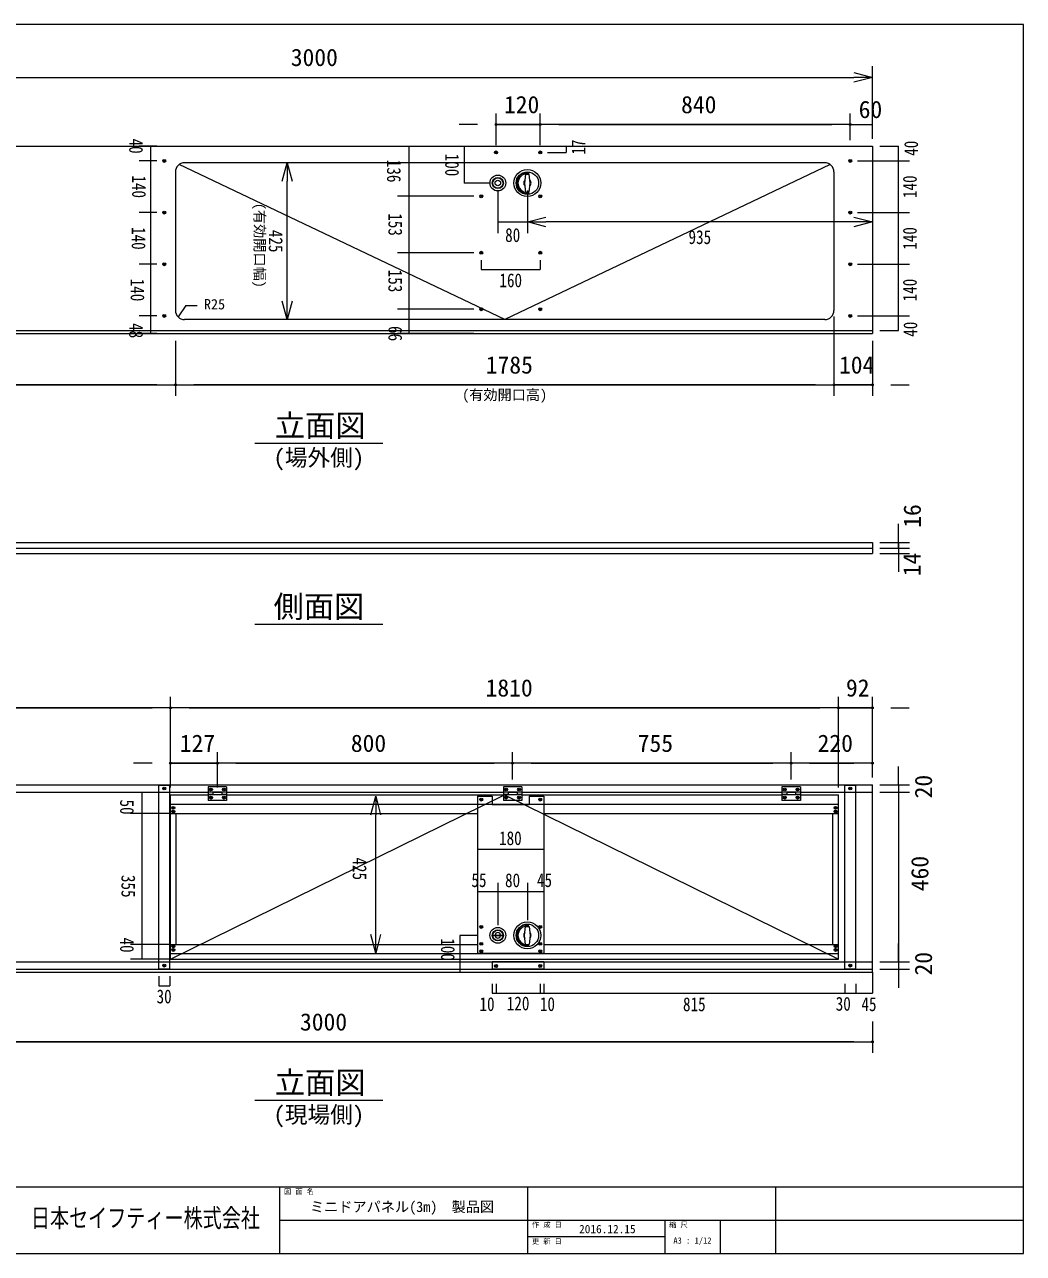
# Model space of a CAD drawing. Units: millimetres, scale not verified. Extents: x -2415 to 2415, y -1665 to 1665.
# Drawn here: x -292 to 2415, y -1665 to 1665 of the extents above; entities that cross this region are included whole.
import ezdxf
from ezdxf.enums import TextEntityAlignment as Align

# ---------------------------------------------------------------- set-up
doc = ezdxf.new("R2010")
doc.units = ezdxf.units.MM
doc.header["$LTSCALE"] = 10
doc.header["$PDMODE"] = 32
doc.header["$PDSIZE"] = 5
for name, color, linetype, lineweight in [('0-0_(2m)ﾐﾆﾄﾞｱﾊﾟﾈﾙ', 7, 'Continuous', 9), ('0-1_(3m)ﾄﾞｱﾊﾟﾈﾙ', 7, 'Continuous', 9), ('0-2_(3m)ﾐﾆﾄﾞｱﾊﾟﾈﾙ', 7, 'Continuous', 9), ('0-3_(3m)幅調整ﾊﾟﾈﾙ', 7, 'Continuous', 9), ('0-4_0', 7, 'Continuous', 9), ('1-4_ﾛｺﾞ', 4, 'Continuous', 5), ('1-5_図面枠', 7, 'Continuous', 9)]:
    doc.layers.add(name, color=color, linetype=linetype, lineweight=lineweight)
doc.styles.add('ＭＳ ゴシック', font='')
doc.styles.get('ＭＳ ゴシック').set_extended_font_data('MS Gothic')

msp = doc.modelspace()

# ---------------------------------------------------------------- linework, layer by layer
at = {"layer": '0-0_(2m)ﾐﾆﾄﾞｱﾊﾟﾈﾙ'}
for p, q in [((116.63, 1265.58), (116.63, 890.58)), ((1876.63, 1290.58), (141.63, 1290.58)), ((1901.63, 1265.58), (1901.63, 890.58)), ((1876.63, 865.58), (141.63, 865.58)), ((-994.37, -395.07), (2005.63, -395.07)), ((101.63, -894.07), (101.63, -396.07)), ((1930.63, -894.07), (1930.63, -396.07)), ((1930.63, -396.07), (1960.63, -396.07)), ((1960.63, -894.07), (1960.63, -396.07)), ((2005.63, -903.07), (2005.63, -395.07)), ((-994.37, -415.07), (205.63, -415.07)), ((103.63, -867.57), (103.63, -422.57)), ((103.63, -422.57), (205.63, -422.57)), ((205.63, -400.32), (205.63, -421.82)), ((255.63, -400.32), (205.63, -400.32)), ((255.63, -415.32), (205.63, -415.32)), ((218.63, -421.82), (205.63, -421.82)), ((255.63, -422.32), (205.63, -422.32)), ((205.63, -422.32), (205.63, -437.32)), ((218.63, -415.32), (218.63, -422.32)), ((242.63, -415.82), (218.63, -415.82)), ((242.63, -415.32), (242.63, -422.32)), ((255.63, -421.82), (242.63, -421.82)), ((255.63, -400.32), (255.63, -421.82)), ((255.63, -415.07), (1005.63, -415.07)), ((255.63, -422.32), (255.63, -437.32)), ((255.63, -422.57), (1005.63, -422.57)), ((935.63, -426.07), (935.63, -851.07)), ((935.63, -426.07), (975.63, -426.07)), ((975.63, -426.07), (975.63, -448.07)), ((1005.63, -400.32), (1005.63, -421.82)), ((1055.63, -400.32), (1005.63, -400.32)), ((1055.63, -415.32), (1005.63, -415.32)), ((1018.63, -421.82), (1005.63, -421.82)), ((1005.63, -422.32), (1005.63, -437.32)), ((1055.63, -422.32), (1005.63, -422.32)), ((1018.63, -415.32), (1018.63, -422.32)), ((1042.63, -415.82), (1018.63, -415.82)), ((1042.63, -415.32), (1042.63, -422.32)), ((1055.63, -421.82), (1042.63, -421.82)), ((1055.63, -400.32), (1055.63, -421.82)), ((1055.63, -415.07), (1760.63, -415.07)), ((1055.63, -422.32), (1055.63, -437.32)), ((1055.63, -422.57), (1760.63, -422.57)), ((1075.63, -426.07), (1075.63, -448.07)), ((1075.63, -426.07), (1115.63, -426.07)), ((1115.63, -426.07), (1115.63, -851.07)), ((1760.63, -400.32), (1760.63, -421.82)), ((1810.63, -400.32), (1760.63, -400.32)), ((1810.63, -415.32), (1760.63, -415.32)), ((1773.63, -421.82), (1760.63, -421.82)), ((1760.63, -422.32), (1760.63, -437.32)), ((1810.63, -422.32), (1760.63, -422.32)), ((1773.63, -415.32), (1773.63, -422.32)), ((1797.63, -415.82), (1773.63, -415.82)), ((1797.63, -415.32), (1797.63, -422.32)), ((1810.63, -421.82), (1797.63, -421.82)), ((1810.63, -400.32), (1810.63, -421.82)), ((1810.63, -415.07), (2005.63, -415.07)), ((1810.63, -422.32), (1810.63, -437.32)), ((1810.63, -422.57), (1913.63, -422.57)), ((1913.63, -867.57), (1913.63, -422.57)), ((103.63, -447.57), (1913.63, -447.57)), ((255.63, -437.32), (205.63, -437.32)), ((975.63, -448.07), (1075.63, -448.07)), ((1055.63, -437.32), (1005.63, -437.32)), ((1810.63, -437.32), (1760.63, -437.32)), ((103.63, -472.57), (935.63, -472.57)), ((118.63, -827.57), (118.63, -472.57)), ((1115.63, -472.57), (1913.63, -472.57)), ((1898.63, -827.57), (1898.63, -472.57)), ((103.63, -827.57), (935.63, -827.57)), ((1115.63, -827.57), (1913.63, -827.57)), ((103.63, -852.57), (1913.63, -852.57)), ((-994.37, -875.07), (975.63, -875.07)), ((-994.37, -895.07), (2005.63, -895.07)), ((71.63, -894.07), (101.63, -894.07)), ((103.63, -867.57), (1913.63, -867.57)), ((1115.63, -875.07), (2005.63, -875.07)), ((1930.63, -894.07), (1960.63, -894.07)), ((-994.37, -903.07), (2005.63, -903.07))]:
    msp.add_line(p, q, dxfattribs=at)
for points in [[(1891.44, 1285.72), (1009.13, 865.58), (126.83, 1285.72)], [(71.63, -894.07), (71.63, -396.07), (101.63, -396.07)], [(103.63, -867.57), (1008.63, -422.57), (1913.63, -867.57)]]:
    msp.add_lwpolyline(points, dxfattribs=at)
for centre, radius in [((985.63, 1318.58), 4), ((985.63, 1318.58), 2), ((1105.63, 1318.58), 4), ((1105.63, 1318.58), 2), ((945.63, 1199.58), 4), ((945.63, 1199.58), 2), ((945.63, 1046.58), 4), ((945.63, 1046.58), 2), ((1105.63, 1046.58), 4), ((1105.63, 1046.58), 2), ((945.63, 893.58), 4), ((945.63, 893.58), 2), ((1105.63, 893.58), 4), ((1105.63, 893.58), 2), ((86.63, -405.07), 4), ((86.63, -405.07), 2), ((213.13, -407.82), 4), ((213.13, -429.82), 4), ((213.13, -407.82), 2), ((213.13, -429.82), 2), ((248.13, -407.82), 4), ((248.13, -429.82), 4), ((248.13, -407.82), 2), ((248.13, -429.82), 2), ((945.63, -435.07), 4), ((1013.13, -407.82), 4), ((1013.13, -429.82), 4), ((1013.13, -407.82), 2), ((1013.13, -429.82), 2), ((1048.13, -407.82), 4), ((1048.13, -429.82), 4), ((1048.13, -407.82), 2), ((1048.13, -429.82), 2), ((1105.63, -435.07), 4), ((1768.13, -407.82), 4), ((1768.13, -429.82), 4), ((1768.13, -407.82), 2), ((1768.13, -429.82), 2), ((1803.13, -407.82), 4), ((1803.13, -429.82), 4), ((1803.13, -407.82), 2), ((1803.13, -429.82), 2), ((1945.63, -405.07), 4), ((1945.63, -405.07), 2), ((111.13, -457.57), 4), ((111.13, -467.57), 4), ((111.13, -457.57), 2), ((111.13, -467.57), 2), ((945.63, -435.07), 2), ((1105.63, -435.07), 2), ((1906.13, -457.57), 4), ((1906.13, -467.57), 4), ((1906.13, -457.57), 2), ((1906.13, -467.57), 2), ((945.63, -780.07), 4), ((945.63, -780.07), 2), ((111.13, -832.57), 4), ((111.13, -832.57), 2), ((1906.13, -832.57), 4), ((1906.13, -832.57), 2), ((111.13, -842.57), 4), ((111.13, -842.57), 2), ((1906.13, -842.57), 4), ((1906.13, -842.57), 2), ((86.63, -885.07), 4), ((86.63, -885.07), 2), ((1945.63, -885.07), 4), ((1945.63, -885.07), 2)]:
    msp.add_circle(centre, radius, dxfattribs=at)
for centre, start, end in [((141.63, 1265.58), 90, 180), ((1876.63, 1265.58), 0, 90), ((141.63, 890.58), 180, 270), ((1876.63, 890.58), 270, 0)]:
    msp.add_arc(centre, 25, start, end, dxfattribs=at)
at = {"layer": '0-1_(3m)ﾄﾞｱﾊﾟﾈﾙ'}
for p, q in [((975.63, -873.87), (1115.63, -873.87)), ((975.63, -873.87), (975.63, -893.87)), ((975.63, -875.07), (1115.63, -875.07)), ((975.63, -893.87), (1115.63, -893.87)), ((1115.63, -873.87), (1115.63, -893.87))]:
    msp.add_line(p, q, dxfattribs=at)
for centre, radius in [((985.63, -886.07), 4), ((985.63, -886.07), 2), ((1105.63, -886.07), 4), ((1105.63, -886.07), 2)]:
    msp.add_circle(centre, radius, dxfattribs=at)
at = {"layer": '0-2_(3m)ﾐﾆﾄﾞｱﾊﾟﾈﾙ'}
for p, q in [((-994.37, 1335.58), (2005.63, 1335.58)), ((2005.63, 1335.58), (2005.63, 827.58)), ((1065.63, 1259.95), (1063.13, 1235.58)), ((1063.13, 1235.58), (1065.63, 1211.21)), ((1065.63, 1259.95), (1075.63, 1259.95)), ((1069.63, 1261.06), (1069.63, 1259.95)), ((1070.63, 1264.08), (1073.63, 1264.08)), ((1070.63, 1261.08), (1073.63, 1261.08)), ((1071.63, 1261.08), (1071.63, 1259.95)), ((1073.63, 1264.08), (1073.63, 1261.08)), ((1065.63, 1211.21), (1075.63, 1211.21)), ((1069.63, 1211.21), (1069.63, 1210.1)), ((1070.63, 1210.08), (1073.63, 1210.08)), ((1070.63, 1207.08), (1073.63, 1207.08)), ((1071.63, 1211.21), (1071.63, 1210.08)), ((1073.63, 1210.08), (1073.63, 1207.08)), ((-994.37, 835.58), (2005.63, 835.58)), ((-994.37, 827.58), (2005.63, 827.58)), ((-994.37, 261.89), (2005.63, 261.89)), ((-994.37, 245.89), (2005.63, 245.89)), ((2005.63, 261.89), (2005.63, 231.89)), ((-994.37, 231.89), (2005.63, 231.89)), ((1069.63, -778.69), (1069.63, -777.59)), ((1070.63, -774.57), (1073.63, -774.57)), ((1071.63, -778.69), (1071.63, -777.57)), ((1075.63, -778.69), (1078.13, -803.07)), ((978.66, -802.32), (1002.61, -802.32)), ((978.66, -802.32), (978.66, -803.82)), ((978.66, -803.82), (1002.61, -803.82)), ((1002.61, -802.32), (1002.61, -803.82)), ((1065.63, -827.44), (1063.13, -803.07)), ((1065.63, -827.44), (1075.63, -827.44)), ((1069.63, -828.55), (1069.63, -827.44)), ((1070.63, -828.57), (1073.63, -828.57)), ((1071.63, -828.57), (1071.63, -827.44)), ((1078.13, -803.07), (1075.63, -827.44)), ((935.63, -851.07), (1115.63, -851.07))]:
    msp.add_line(p, q, dxfattribs=at)
for points in [[(1075.63, 1211.21), (1078.13, 1235.58), (1075.63, 1259.95)], [(1063.13, -803.07), (1065.63, -778.69), (1075.63, -778.69)], [(1070.63, -777.57), (1073.63, -777.57), (1073.63, -774.57)], [(1070.63, -831.57), (1073.63, -831.57), (1073.63, -828.57)]]:
    msp.add_lwpolyline(points, dxfattribs=at)
for centre, radius in [((86.63, 1295.58), 4), ((1945.63, 1295.58), 4), ((86.63, 1295.58), 2), ((1070.63, 1235.58), 36.5), ((1070.63, 1235.58), 30.5), ((1945.63, 1295.58), 2), ((990.63, 1235.58), 21.5), ((990.63, 1235.58), 15), ((990.63, 1235.58), 14), ((990.63, 1235.58), 7.5), ((1105.63, 1199.58), 4), ((1105.63, 1199.58), 2), ((86.63, 1155.58), 4), ((86.63, 1155.58), 2), ((1945.63, 1155.58), 4), ((1945.63, 1155.58), 2), ((86.63, 1015.58), 4), ((86.63, 1015.58), 2), ((1945.63, 1015.58), 4), ((1945.63, 1015.58), 2), ((86.63, 875.58), 4), ((86.63, 875.58), 2), ((1945.63, 875.58), 4), ((1945.63, 875.58), 2), ((990.63, -803.07), 21.5), ((990.63, -803.07), 15), ((990.63, -803.07), 14), ((1070.63, -803.07), 36.5), ((1070.63, -803.07), 30.5), ((1105.63, -780.07), 4), ((1105.63, -780.07), 2), ((945.63, -826.07), 4), ((945.63, -826.07), 2), ((1105.63, -826.07), 4), ((1105.63, -826.07), 2), ((945.63, -846.07), 4), ((945.63, -846.07), 2), ((1105.63, -846.07), 4), ((1105.63, -846.07), 2)]:
    msp.add_circle(centre, radius, dxfattribs=at)
for centre, radius, start, end in [((1070.63, 1235.58), 28.5, 90, 270), ((1070.63, 1235.58), 25.5, 90, 270), ((1070.63, 1235.58), 10, 132.396, 227.604), ((1070.63, 1235.58), 10, 312.396, 47.604), ((990.63, -803.07), 7.5, 5.739, 174.261), ((1070.63, -803.07), 28.5, 90, 270), ((1070.63, -803.07), 25.5, 90, 270), ((1070.63, -803.07), 10, 132.396, 227.604), ((1070.63, -803.07), 10, 312.396, 47.604), ((990.63, -803.07), 7.5, 185.739, 354.261)]:
    msp.add_arc(centre, radius, start, end, dxfattribs=at)
at = {"layer": '0-3_(3m)幅調整ﾊﾟﾈﾙ'}
msp.add_line((145.48, 904.16), (123.95, 872.9), dxfattribs=at)
at = {"layer": '0-4_0'}
for p, q in [((2005.63, 1355.58), (2005.63, 1551.93)), ((-994.37, 1521.93), (1955.63, 1521.93)), ((2005.63, 1521.93), (1955.63, 1521.93)), ((985.63, 1338.58), (985.63, 1424.07)), ((1105.63, 1338.58), (1105.63, 1424.07)), ((1105.63, 1338.58), (1105.63, 1424.07)), ((1945.63, 1371.32), (1945.63, 1424.07)), ((1945.63, 1351.32), (1945.63, 1424.07)), ((2005.63, 1355.58), (2005.63, 1424.07)), ((935.63, 1394.07), (885.63, 1394.07)), ((1945.63, 1394.07), (1105.63, 1394.07)), ((1155.63, 1394.07), (1205.63, 1394.07)), ((1155.63, 1394.07), (1895.63, 1394.07)), ((1945.63, 1394.07), (2005.63, 1394.07)), ((419.76, 1290.58), (419.76, 1240.58)), ((1070.63, 1130.12), (1120.63, 1130.12)), ((2005.63, 1130.12), (1955.63, 1130.12)), ((419.76, 865.58), (419.76, 915.58)), ((1901.63, 873.58), (1901.63, 658.58)), ((1901.63, 873.58), (1901.63, 658.58)), ((116.63, 807.58), (116.63, 658.58)), ((116.63, 807.58), (116.63, 658.58)), ((2005.63, 807.58), (2005.63, 658.58)), ((-994.37, 688.58), (116.63, 688.58)), ((66.63, 688.58), (-944.37, 688.58)), ((116.63, 688.58), (1901.63, 688.58)), ((1851.63, 688.58), (166.63, 688.58)), ((1851.63, 688.58), (1801.63, 688.58)), ((2055.63, 688.58), (2105.63, 688.58)), ((2076.07, 261.89), (2076.07, 311.89)), ((2076.07, 245.89), (2076.07, 295.89)), ((2025.63, 261.89), (2106.07, 261.89)), ((2025.63, 245.89), (2106.07, 245.89)), ((2025.63, 245.89), (2106.07, 245.89)), ((2076.07, 261.89), (2076.07, 245.89)), ((2076.07, 245.89), (2076.07, 195.89)), ((2076.07, 245.89), (2076.07, 231.89)), ((2025.63, 231.89), (2106.07, 231.89)), ((2076.07, 231.89), (2076.07, 181.89)), ((103.63, -375.07), (103.63, -156.57)), ((103.63, -375.07), (103.63, -156.57)), ((1913.63, -402.57), (1913.63, -156.57)), ((1913.63, -375.07), (1913.63, -156.57)), ((2005.63, -375.07), (2005.63, -156.57)), ((103.63, -186.57), (-994.37, -186.57)), ((-944.37, -186.57), (53.63, -186.57)), ((1913.63, -186.57), (103.63, -186.57)), ((153.63, -186.57), (1863.63, -186.57)), ((1863.63, -186.57), (1813.63, -186.57)), ((2055.63, -186.57), (2105.63, -186.57)), ((103.63, -402.57), (103.63, -306.57)), ((230.63, -380.32), (230.63, -306.57)), ((230.63, -402.57), (230.63, -306.57)), ((1030.63, -380.32), (1030.63, -306.57)), ((1030.63, -380.32), (1030.63, -306.57)), ((1785.63, -380.32), (1785.63, -306.57)), ((1785.63, -380.32), (1785.63, -306.57)), ((2005.63, -375.07), (2005.63, -306.57)), ((53.63, -336.57), (3.63, -336.57)), ((1030.63, -336.57), (230.63, -336.57)), ((280.63, -336.57), (330.63, -336.57)), ((280.63, -336.57), (980.63, -336.57)), ((1785.63, -336.57), (1030.63, -336.57)), ((1080.63, -336.57), (1735.63, -336.57)), ((2005.63, -336.57), (1785.63, -336.57)), ((1835.63, -336.57), (1955.63, -336.57)), ((2076.07, -395.07), (2076.07, -345.07)), ((2025.63, -395.07), (2106.07, -395.07)), ((2076.07, -395.07), (2076.07, -415.07)), ((659.59, -426.07), (659.59, -476.07)), ((2025.63, -415.07), (2106.07, -415.07)), ((2025.63, -415.07), (2106.07, -415.07)), ((2076.07, -415.07), (2076.07, -465.07)), ((2076.07, -415.07), (2076.07, -875.07)), ((659.59, -851.07), (659.59, -801.07)), ((2076.07, -875.07), (2076.07, -825.07)), ((2025.63, -875.07), (2106.07, -875.07)), ((2025.63, -875.07), (2106.07, -875.07)), ((2025.63, -895.07), (2106.07, -895.07)), ((2076.07, -875.07), (2076.07, -895.07)), ((2076.07, -895.07), (2076.07, -945.07)), ((2005.63, -1036.77), (2005.63, -1121.75)), ((-994.37, -1091.75), (2005.63, -1091.75)), ((1955.63, -1091.75), (-944.37, -1091.75))]:
    msp.add_line(p, q, dxfattribs=at)
at = {"layer": '0-4_0', "color": 4, "lineweight": 5}
for p, q in [((66.63, 1335.58), (18.99, 1335.58)), ((48.99, 1335.58), (48.99, 827.58)), ((749.06, 1335.58), (749.06, 827.58)), ((899.46, 1335.58), (899.46, 1235.58)), ((1125.63, 1335.58), (1176.07, 1335.58)), ((1176.07, 1335.58), (1176.07, 1318.58)), ((2025.63, 1335.58), (2076.07, 1335.58)), ((1125.63, 1318.58), (1176.07, 1318.58)), ((66.63, 1295.58), (18.99, 1295.58)), ((1965.63, 1295.58), (2106.07, 1295.58)), ((419.76, 915.58), (419.76, 1240.58)), ((970.63, 1235.58), (899.46, 1235.58)), ((925.63, 1199.58), (719.06, 1199.58)), ((990.63, 1215.58), (990.63, 1100.12)), ((1070.63, 1215.58), (1070.63, 1100.12)), ((66.63, 1155.58), (18.99, 1155.58)), ((1965.63, 1155.58), (2106.07, 1155.58)), ((990.63, 1130.12), (1070.63, 1130.12)), ((1955.63, 1130.12), (1120.63, 1130.12)), ((925.63, 1046.58), (719.06, 1046.58)), ((66.63, 1015.58), (18.99, 1015.58)), ((945.63, 1026.58), (945.63, 1001.18)), ((945.63, 1001.18), (1105.63, 1001.18)), ((1105.63, 1026.58), (1105.63, 1001.18)), ((1965.63, 1015.58), (2106.07, 1015.58)), ((66.63, 875.58), (18.99, 875.58)), ((925.63, 893.58), (719.06, 893.58)), ((1965.63, 875.58), (2106.07, 875.58)), ((66.63, 827.58), (18.99, 827.58)), ((925.63, 827.58), (719.06, 827.58)), ((25.39, -415.07), (25.39, -867.57)), ((103.63, -472.57), (-5.27, -472.57)), ((659.59, -801.07), (659.59, -476.07)), ((935.63, -569.68), (935.63, -616.01)), ((935.63, -569.68), (1115.63, -569.68)), ((1115.63, -569.68), (1115.63, -616.01)), ((990.63, -660.73), (990.63, -775.33)), ((1070.63, -660.73), (1070.63, -761.53)), ((935.63, -684.12), (1115.63, -684.12)), ((103.63, -827.57), (-5.27, -827.57)), ((103.63, -867.57), (-5.27, -867.57)), ((71.63, -914.07), (71.63, -939.47)), ((101.63, -914.07), (101.63, -939.47)), ((2005.63, -903.07), (2005.63, -959.4)), ((71.63, -939.47), (101.63, -939.47)), ((985.63, -934), (985.63, -959.4)), ((1105.63, -934), (1105.63, -959.4)), ((1115.63, -934), (1115.63, -959.4)), ((1930.63, -934), (1930.63, -959.4)), ((1960.63, -934), (1960.63, -959.4))]:
    msp.add_line(p, q, dxfattribs=at)
at = {"layer": '0-4_0'}
for points in [[(1955.63, 1535.33), (2005.63, 1521.93), (1955.63, 1508.54)], [(985.63, 1394.07), (1105.63, 1394.07), (985.63, 1394.07)], [(406.37, 1240.58), (419.76, 1290.58), (433.16, 1240.58)], [(1120.63, 1116.72), (1070.63, 1130.12), (1120.63, 1143.52)], [(1955.63, 1143.52), (2005.63, 1130.12), (1955.63, 1116.72)], [(433.16, 915.58), (419.76, 865.58), (406.37, 915.58)], [(2005.63, 688.58), (1901.63, 688.58), (2005.63, 688.58)], [(1913.63, -186.57), (2005.63, -186.57), (1913.63, -186.57)], [(103.63, -336.57), (230.63, -336.57), (103.63, -336.57)], [(646.19, -476.07), (659.59, -426.07), (672.99, -476.07)], [(672.99, -801.07), (659.59, -851.07), (646.19, -801.07)]]:
    msp.add_lwpolyline(points, dxfattribs=at)
at = {"layer": '0-4_0', "color": 4, "lineweight": 5}
for points in [[(2025.63, 835.58), (2076.07, 835.58), (2076.07, 1335.58)], [(935.63, -803.07), (887.49, -803.07), (887.49, -903.07)], [(975.63, -934), (975.63, -959.4), (2005.63, -959.4)]]:
    msp.add_lwpolyline(points, dxfattribs=at)
at = {"layer": '0-4_0'}
for p in [(985.63, 1394.07), (1105.63, 1394.07), (1945.63, 1394.07), (116.63, 688.58), (1901.63, 688.58), (2005.63, 688.58), (103.63, -186.57), (1913.63, -186.57), (2005.63, -186.57), (103.63, -336.57), (230.63, -336.57), (1030.63, -336.57), (1785.63, -336.57), (2005.63, -336.57), (2005.63, -1091.75)]:
    msp.add_point(p, dxfattribs=at)
at = {"layer": '1-5_図面枠'}
for p, q in [((2415, -1485), (2415, 1665)), ((145.48, 904.16), (175.87, 904.16)), ((331.9, 530.34), (679.36, 530.34)), ((331.9, 39.8), (679.36, 39.8)), ((331.9, -1249.99), (679.36, -1249.99)), ((-2415, -1485), (2415, -1485)), ((399, -1485), (399, -1665)), ((1071, -1485), (1071, -1665)), ((1743, -1485), (1743, -1665)), ((399, -1575), (2415, -1575)), ((1443, -1575), (1443, -1665)), ((1593, -1575), (1593, -1665)), ((1443, -1620), (1071, -1620))]:
    msp.add_line(p, q, dxfattribs=at)
for points in [[(-2415, -1665), (2415, -1665), (2415, 1665), (-2415, 1665)], [(-2415, 1665), (-2415, -1485), (2415, -1485)]]:
    msp.add_lwpolyline(points, dxfattribs=at)

# ---------------------------------------------------------------- texts
at = {"layer": '0-4_0', "color": 2, "style": 'ＭＳ ゴシック'}
for s, p in [('3000', (429.43, 1538.53)), ('120', (1007.23, 1410.67)), ('840', (1487.23, 1410.67)), ('60', (1968.58, 1397.54)), ('1785', (957.93, 705.18)), ('104', (1915.23, 705.18)), ('1810', (957.43, -169.97)), ('92', (1934.03, -169.97)), ('127', (128.73, -319.97)), ('800', (592.23, -319.97)), ('755', (1369.73, -319.97)), ('220', (1857.23, -319.97)), ('3000', (454.43, -1075.15))]:
    msp.add_text(s, height=46.92, dxfattribs=at).set_placement(p, align=Align.BOTTOM_LEFT)
at = {"layer": '0-4_0', "color": 2, "style": 'ＭＳ ゴシック', "width": 0.8}
for s, rotation, p in [('40', 270, (-19.73, 1356.06)), ('17', 90, (1239.13, 1312.68)), ('40', 90, (2140.49, 1309.44)), ('100', 270, (836.73, 1315.18)), ('136', 270, (679.13, 1298.57)), ('140', 270, (-11.73, 1256.3)), ('140', 90, (2137.05, 1194.86)), ('153', 270, (682.92, 1153.8)), ('140', 270, (-12.79, 1116.3)), ('425', 270, (358.89, 1108.8)), ('140', 90, (2137.05, 1054.86)), ('140', 270, (-15.69, 976.3)), ('153', 270, (682.92, 1000.8)), ('140', 90, (2137.05, 914.86)), ('48', 270, (-19.73, 856.06)), ('66', 270, (682.92, 848.06)), ('40', 90, (2138.6, 819.02)), ('50', 270, (-44.24, -435.09)), ('425', 270, (586.28, -591.93)), ('355', 270, (-40.56, -639.35)), ('40', 270, (-44.24, -808.93)), ('100', 270, (825.38, -811.06))]:
    msp.add_text(s, height=37.54, rotation=rotation, dxfattribs=at).set_placement(p, align=Align.BOTTOM_LEFT)
for s, p in [('80', (1010.4, 1064.66)), ('935', (1507.41, 1059)), ('160', (994.91, 942.04)), ('180', (993.99, -569.74)), ('55', (919.03, -683.45)), ('80', (1010.15, -683.73)), ('45', (1096.71, -683.45)), ('30', (65.82, -998.6)), ('10', (940.94, -1019.32)), ('120', (1014.91, -1017.54)), ('10', (1104.62, -1019.32)), ('815', (1492.41, -1019.86)), ('30', (1906.32, -1018.53)), ('45', (1975.96, -1019.62))]:
    msp.add_text(s, height=37.54, dxfattribs=at).set_placement(p, align=Align.BOTTOM_LEFT)
at = {"layer": '0-4_0', "color": 2, "style": 'ＭＳ ゴシック'}
for s, p in [('16', (2151.07, 301.46)), ('14', (2150.3, 170.01)), ('20', (2181.47, -431.92)), ('460', (2171.63, -683.47)), ('20', (2181.47, -911.92))]:
    msp.add_text(s, height=46.92, rotation=90, dxfattribs=at).set_placement(p, align=Align.BOTTOM_LEFT)
at = {"layer": '1-4_ﾛｺﾞ', "color": 7, "style": 'ＭＳ ゴシック', "width": 0.75}
msp.add_text('日本セイフティー株式会社', height=50.59, dxfattribs=at).set_placement((-274.98, -1609.21), align=Align.BOTTOM_LEFT)
at = {"layer": '1-5_図面枠', "style": 'ＭＳ ゴシック'}
msp.add_text('(有効開口幅)', height=28.15, rotation=270, dxfattribs=at).set_placement((322.87, 1181.95), align=Align.BOTTOM_LEFT)
for s, height, p in [('R25', 28.15, (194.06, 884.7)), ('(有効開口高)', 28.15, (893.93, 639.11)), ('立面図', 60.06, (386.2, 530.4)), ('(場外側)', 45.04, (382.75, 455.48)), ('側面図', 60.06, (382.75, 39.86)), ('立面図', 60.06, (386.2, -1249.93)), ('(現場側)', 45.04, (382.75, -1324.85)), ('図 面 名', 14.08, (411, -1508.52)), ('ミニドアパネル(3m)\u3000製品図', 28.15, (481.45, -1561.18)), ('作 成 日\u3000', 14.08, (1083, -1598.52)), ('2016.12.15', 22.52, (1210.84, -1617)), ('縮 尺', 14.08, (1455, -1598.52)), ('更 新 日\u3000', 14.08, (1083, -1643.52)), ('A3 : 1/12', 16.89, (1466.35, -1643.46))]:
    msp.add_text(s, height=height, dxfattribs=at).set_placement(p, align=Align.BOTTOM_LEFT)

doc.saveas('drawing.dxf')
